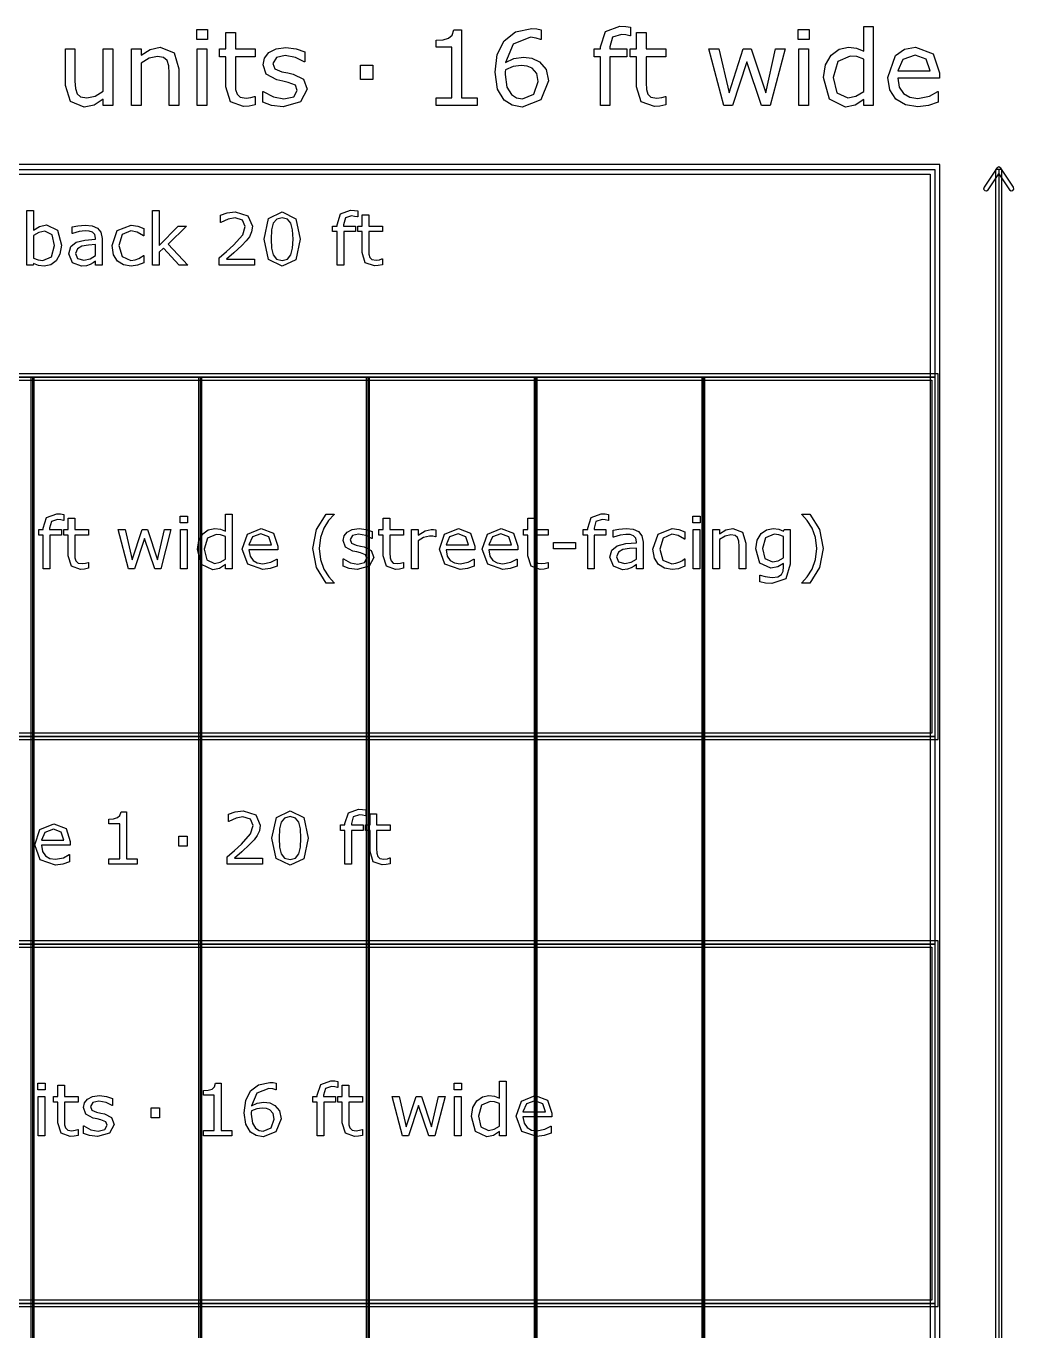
# Model space of a CAD drawing. Extents: x -3 to 198, y 3 to 612.
# Drawn here: x 40.8 to 73.53, y 416.04 to 459.27 of the extents above; entities that cross this region are included whole.
import ezdxf

# ---------------------------------------------------------------- set-up
doc = ezdxf.new("R2010")
doc.units = 0
doc.header["$MEASUREMENT"] = 0
doc.layers.add('Layer 1', color=7, linetype='Continuous')

msp = doc.modelspace()

# ---------------------------------------------------------------- linework, layer by layer
at = {"layer": 'Layer 1', "color": 7}
for points in [[(46.807162, 458.832409), (46.451112, 458.832409), (46.451112, 459.15991), (46.807162, 459.15991), (46.807162, 458.832409)], [(55.738648, 456.642366), (54.384983, 456.642366), (54.384983, 456.897646), (54.905624, 456.897646), (54.905624, 458.573769), (54.384983, 458.573769), (54.384983, 458.802181), (54.611714, 458.818982), (54.794777, 458.871047), (54.915699, 458.976853), (54.967764, 459.15152), (55.228084, 459.15152), (55.228084, 456.897654), (55.738648, 456.897654), (55.738648, 456.642366)], [(58.105036, 457.453556), (57.853113, 456.830469), (57.238423, 456.590301), (56.902527, 456.647404), (56.635489, 456.817033), (56.41212, 457.186518), (56.334862, 457.740748), (56.405402, 458.330244), (56.633811, 458.787065), (57.015052, 459.082652), (57.559204, 459.190139), (57.725473, 459.181752), (57.861511, 459.15152), (57.861511, 458.83074), (57.84471, 458.83074), (57.701954, 458.877764), (57.508814, 458.901286), (56.93275, 458.674554), (56.682508, 458.064902), (56.959621, 458.194222), (57.277044, 458.239569), (57.557518, 458.209338), (57.807761, 458.091775), (58.029452, 457.833135), (58.105028, 457.453572), (58.105036, 457.453556)], [(60.820758, 458.949969), (60.803957, 458.949969), (60.667919, 458.9802), (60.520123, 458.997001), (60.224536, 458.90631), (60.133842, 458.582169), (60.133842, 458.518349), (60.703188, 458.518349), (60.703188, 458.252991), (60.14392, 458.252991), (60.14392, 456.642366), (59.828177, 456.642366), (59.828177, 458.252989), (59.614884, 458.252989), (59.614884, 458.518347), (59.828177, 458.518347), (59.828177, 458.580489), (59.994447, 459.09273), (60.474779, 459.272435), (60.664559, 459.262354), (60.82075, 459.238833), (60.820758, 458.949969)], [(66.739252, 458.832409), (66.383203, 458.832409), (66.383203, 459.15991), (66.739252, 459.15991), (66.739252, 458.832409)], [(68.865478, 456.642366), (68.549735, 456.642366), (68.549735, 456.838867), (68.265901, 456.655802), (67.945121, 456.590301), (67.411047, 456.848942), (67.214546, 457.566081), (67.281727, 457.990991), (67.466469, 458.308413), (67.731827, 458.503231), (68.04757, 458.570411), (68.309568, 458.5385), (68.549735, 458.442771), (68.549735, 459.255639), (68.865478, 459.255639), (68.865478, 456.642366)], [(48.385875, 456.659167), (48.191055, 456.620538), (48.004632, 456.60543), (47.567967, 456.759944), (47.418494, 457.255389), (47.418494, 458.253002), (47.205198, 458.253002), (47.205198, 458.51836), (47.418494, 458.51836), (47.418494, 459.057474), (47.734237, 459.057474), (47.734237, 458.51836), (48.385875, 458.51836), (48.385875, 458.253002), (47.734237, 458.253002), (47.734237, 457.398147), (47.740957, 457.166378), (47.787981, 457.011864), (47.88875, 456.912775), (48.086928, 456.882544), (48.24816, 456.904372), (48.369082, 456.943001), (48.385883, 456.943001), (48.385875, 456.659167)], [(61.994718, 456.659156), (61.799897, 456.620527), (61.613475, 456.60542), (61.17681, 456.759933), (61.027336, 457.255378), (61.027336, 458.252991), (60.81404, 458.252991), (60.81404, 458.518349), (61.027336, 458.518349), (61.027336, 459.057464), (61.343076, 459.057464), (61.343076, 458.518349), (61.994718, 458.518349), (61.994718, 458.252991), (61.343076, 458.252991), (61.343076, 457.398137), (61.349797, 457.166367), (61.396821, 457.011854), (61.49759, 456.912765), (61.695768, 456.882533), (61.857, 456.904361), (61.977922, 456.94299), (61.994723, 456.94299), (61.994718, 456.659156)], [(43.66989, 456.642366), (43.354147, 456.642366), (43.354147, 456.850622), (43.04848, 456.657482), (42.726019, 456.590301), (42.265843, 456.770006), (42.101254, 457.300723), (42.101254, 458.518347), (42.416997, 458.518347), (42.416997, 457.450196), (42.430438, 457.204991), (42.48754, 457.032007), (42.605102, 456.92452), (42.815038, 456.890928), (43.082076, 456.954749), (43.354152, 457.11766), (43.354152, 458.518347), (43.669895, 458.518347), (43.66989, 456.642366)], [(45.859933, 456.642366), (45.54419, 456.642366), (45.54419, 457.710517), (45.529083, 457.952361), (45.473661, 458.130386), (45.352738, 458.234515), (45.147843, 458.269784), (44.877444, 458.205964), (44.607048, 458.043055), (44.607048, 456.642366), (44.291305, 456.642366), (44.291305, 458.518347), (44.607048, 458.518347), (44.607048, 458.310091), (44.912713, 458.501554), (45.236854, 458.570411), (45.70039, 458.387346), (45.859941, 457.85999), (45.859933, 456.642366)], [(46.787008, 456.642366), (46.471266, 456.642366), (46.471266, 458.518347), (46.787008, 458.518347), (46.787008, 456.642366)], [(50.107342, 457.183166), (49.894049, 456.761614), (49.314628, 456.597024), (48.931705, 456.645731), (48.641156, 456.754896), (48.641156, 457.109268), (48.657957, 457.109268), (48.990493, 456.929563), (49.341504, 456.864063), (49.667325, 456.931243), (49.784887, 457.142856), (49.721067, 457.310806), (49.475865, 457.408215), (49.299518, 457.443484), (49.10302, 457.48715), (48.752008, 457.678611), (48.649559, 457.990996), (48.696583, 458.209327), (48.842699, 458.392392), (49.081186, 458.516672), (49.407004, 458.563699), (49.746261, 458.521712), (50.033452, 458.422623), (50.033452, 458.085047), (50.016651, 458.085047), (49.722742, 458.234521), (49.383486, 458.296661), (49.091256, 458.229483), (48.972014, 458.032982), (49.044232, 457.858315), (49.272641, 457.762587), (49.467462, 457.722277), (49.648844, 457.685328), (49.9881, 457.512344), (50.107342, 457.183166), (50.107342, 457.183166)], [(65.944857, 458.518347), (65.456128, 456.642366), (65.163898, 456.642366), (64.681889, 458.088399), (64.203235, 456.642366), (63.912685, 456.642366), (63.418918, 458.518347), (63.748096, 458.518347), (64.09239, 457.065596), (64.560964, 458.518347), (64.821285, 458.518347), (65.301616, 457.065596), (65.627437, 458.518347), (65.944857, 458.518347)], [(66.719099, 456.642366), (66.403356, 456.642366), (66.403356, 458.518347), (66.719099, 458.518347), (66.719099, 456.642366)], [(68.549735, 457.104225), (68.549735, 458.180771), (68.321326, 458.259706), (68.101312, 458.281534), (67.68816, 458.096792), (67.540367, 457.572793), (67.654572, 457.06391), (68.020699, 456.890923), (68.292775, 456.949706), (68.549735, 457.104219), (68.549735, 457.104225)], [(71.057202, 457.547608), (69.674988, 457.547608), (69.72705, 457.2453), (69.869809, 457.035364), (70.076384, 456.914442), (70.341743, 456.874135), (70.726343, 456.949711), (71.003457, 457.100865), (71.020258, 457.100865), (71.020258, 456.756571), (70.694437, 456.644046), (70.345106, 456.598699), (69.929434, 456.66168), (69.616211, 456.850622), (69.419711, 457.157128), (69.35421, 457.569441), (69.604456, 458.300016), (69.895844, 458.502812), (70.26617, 458.570411), (70.850631, 458.34872), (71.057207, 457.718915), (71.057202, 457.547608)], [(70.749857, 457.789452), (70.623894, 458.174053), (70.249371, 458.310091), (69.844615, 458.160617), (69.674988, 457.789452), (70.749857, 457.789452)], [(52.283953, 457.500586), (51.882557, 457.500586), (51.882557, 457.97588), (52.283953, 457.97588), (52.283953, 457.500586)], [(57.764102, 457.440115), (57.717075, 457.698756), (57.565924, 457.876781), (57.394614, 457.947318), (57.198117, 457.964119), (56.932758, 457.930528), (56.680836, 457.826401), (56.675808, 457.754183), (56.674221, 457.66853), (56.727966, 457.248658), (56.879117, 457.006813), (57.045386, 456.897646), (57.241886, 456.864057), (57.624807, 457.011851), (57.764205, 457.440121), (57.764102, 457.440115)], [(11.641652, 454.525702), (70.908244, 454.525702), (70.908244, 447.646544), (11.641652, 447.646544), (11.641652, 454.525702)], [(72.958762, 454.569628), (72.535533, 453.934526), (72.523837, 453.874885), (72.557758, 453.824454), (72.617399, 453.812758), (72.667829, 453.846679), (73.024908, 454.382557), (73.381992, 453.846674), (73.432421, 453.812754), (73.492061, 453.824449), (73.525982, 453.874879), (73.514286, 453.93452), (73.091054, 454.569628), (73.024908, 454.60512), (72.958762, 454.569628), (72.958762, 454.569628)], [(73.024908, 454.525702), (73.024908, 335.198769)], [(41.967346, 452.009954), (41.920837, 451.71695), (41.797589, 451.498359), (41.616205, 451.359996), (41.398778, 451.314649), (41.205767, 451.34139), (41.042985, 451.411155), (41.029034, 451.350706), (40.824395, 451.350706), (40.824395, 453.159895), (41.042985, 453.159895), (41.042985, 452.513424), (41.238322, 452.636672), (41.470866, 452.685506), (41.833634, 452.508773), (41.967346, 452.009967), (41.967346, 452.009954)], [(46.157782, 451.350706), (45.869429, 451.350706), (45.348531, 451.919276), (45.20668, 451.7844), (45.20668, 451.350706), (44.98809, 451.350706), (44.98809, 453.159895), (45.20668, 453.159895), (45.20668, 451.999503), (45.838036, 452.649462), (46.1136, 452.649462), (45.510149, 452.049499), (46.157782, 451.350706)], [(48.369273, 451.350706), (47.197252, 451.350706), (47.197252, 451.593715), (47.441425, 451.803003), (47.67048, 452.011129), (47.976274, 452.354132), (48.058827, 452.629695), (47.969297, 452.840147), (47.72164, 452.916887), (47.492585, 452.879681), (47.251902, 452.765733), (47.240287, 452.765733), (47.240287, 453.009906), (47.460041, 453.08432), (47.727466, 453.118038), (48.144883, 452.988975), (48.296036, 452.641323), (48.270451, 452.456451), (48.197199, 452.294833), (48.090228, 452.152983), (47.942564, 451.998339), (47.685604, 451.761146), (47.437943, 451.54953), (48.369281, 451.54953), (48.369273, 451.350706)], [(49.880806, 452.216932), (49.734304, 451.532091), (49.282007, 451.314662), (48.826221, 451.535578), (48.683209, 452.214607), (48.828547, 452.895958), (49.282007, 453.116874), (49.73663, 452.892471), (49.880806, 452.216932), (49.880806, 452.216932)], [(51.788828, 452.948282), (51.777213, 452.948282), (51.683035, 452.96921), (51.580715, 452.980826), (51.376076, 452.91804), (51.313291, 452.693634), (51.313291, 452.649451), (51.70745, 452.649451), (51.70745, 452.465743), (51.320265, 452.465743), (51.320265, 451.350706), (51.101674, 451.350706), (51.101674, 452.465754), (50.954011, 452.465754), (50.954011, 452.649462), (51.101674, 452.649462), (51.101674, 452.692483), (51.216784, 453.047112), (51.549322, 453.171524), (51.680709, 453.164539), (51.788841, 453.148267), (51.788828, 452.948282)], [(43.317262, 451.350706), (43.099835, 451.350706), (43.099835, 451.48907), (43.02077, 451.433259), (42.925427, 451.377447), (42.799854, 451.333265), (42.633584, 451.314665), (42.335928, 451.430936), (42.213842, 451.72743), (42.27663, 451.965787), (42.458015, 452.109964), (42.742881, 452.180891), (43.099835, 452.208794), (43.099835, 452.242515), (43.073091, 452.365763), (42.998677, 452.4425), (42.887058, 452.478547), (42.75102, 452.48786), (42.55917, 452.464603), (42.34058, 452.399492), (42.328965, 452.399492), (42.328965, 452.62157), (42.513837, 452.659939), (42.752194, 452.680868), (42.990552, 452.657611), (43.167285, 452.580871), (43.278905, 452.442508), (43.317275, 452.232056), (43.317262, 451.350706)], [(44.698573, 451.432097), (44.490446, 451.350706), (44.28232, 451.321639), (44.024196, 451.362334), (43.823046, 451.487906), (43.691657, 451.699522), (43.645149, 451.998339), (43.819556, 452.498308), (44.28232, 452.679693), (44.500911, 452.6483), (44.698573, 452.571561), (44.698573, 452.328552), (44.686957, 452.328552), (44.479995, 452.448313), (44.273031, 452.49017), (43.978862, 452.364596), (43.871894, 451.998339), (43.976536, 451.636733), (44.273031, 451.511162), (44.407904, 451.528598), (44.531152, 451.573945), (44.620682, 451.625105), (44.686957, 451.672778), (44.698573, 451.672778), (44.698573, 451.432097)], [(49.575012, 451.689057), (49.629659, 451.909974), (49.644767, 452.216932), (49.629659, 452.523888), (49.57385, 452.744804), (49.462228, 452.879681), (49.282007, 452.925028), (49.100623, 452.879681), (48.987839, 452.742479), (48.933192, 452.518075), (48.919248, 452.214607), (48.932028, 451.911135), (48.986675, 451.692545), (49.094807, 451.554181), (49.282005, 451.506511), (49.46339, 451.551855), (49.575009, 451.689057), (49.575012, 451.689057)], [(52.601569, 451.362334), (52.466692, 451.33559), (52.337632, 451.325139), (52.035324, 451.43211), (51.931843, 451.77511), (51.931843, 452.465767), (51.784177, 452.465767), (51.784177, 452.649475), (51.931843, 452.649475), (51.931843, 453.022709), (52.150434, 453.022709), (52.150434, 452.649475), (52.601569, 452.649475), (52.601569, 452.465767), (52.150434, 452.465767), (52.150434, 451.873943), (52.15509, 451.713486), (52.187645, 451.606518), (52.257407, 451.537917), (52.394609, 451.516988), (52.506229, 451.532096), (52.589946, 451.558838), (52.601561, 451.558838), (52.601569, 451.362334)], [(41.741778, 452.004133), (41.665041, 452.356436), (41.417381, 452.477359), (41.22437, 452.435502), (41.042985, 452.329695), (41.042985, 451.585555), (41.202278, 451.527418), (41.354595, 451.511146), (41.638297, 451.629743), (41.741778, 452.004139), (41.741778, 452.004133)], [(43.099835, 451.670455), (43.099835, 452.03206), (42.863803, 452.014624), (42.649861, 451.980906), (42.497546, 451.897189), (42.43941, 451.742548), (42.506849, 451.573953), (42.71265, 451.518142), (42.923102, 451.562325), (43.099835, 451.67046), (43.099835, 451.670455)], [(11.535715, 447.75248), (11.535715, 435.634373), (71.01418, 435.634373), (71.01418, 447.75248), (11.535715, 447.75248)], [(41.010365, 447.646544), (41.010365, 379.38413)], [(46.566608, 447.646544), (46.566608, 379.38413)], [(52.122851, 447.646544), (52.122851, 379.38413)], [(57.679094, 447.646544), (57.679094, 379.38413)], [(63.235337, 447.646544), (63.235337, 379.38413)], [(42.051645, 442.894117), (42.040029, 442.894117), (41.945848, 442.915046), (41.843532, 442.926661), (41.638892, 442.863876), (41.576104, 442.639469), (41.576104, 442.595287), (41.970267, 442.595287), (41.970267, 442.411579), (41.583081, 442.411579), (41.583081, 441.296552), (41.364491, 441.296552), (41.364491, 442.4116), (41.216824, 442.4116), (41.216824, 442.595308), (41.364491, 442.595308), (41.364491, 442.638329), (41.4796, 442.992958), (41.812136, 443.11737), (41.943525, 443.110385), (42.051658, 443.094113), (42.051645, 442.894117)], [(47.621064, 441.296552), (47.402473, 441.296552), (47.402473, 441.43259), (47.205973, 441.305855), (46.983895, 441.260508), (46.614151, 441.439567), (46.478113, 441.936046), (46.524621, 442.230215), (46.652521, 442.44997), (46.836229, 442.584844), (47.054819, 442.631352), (47.236204, 442.609259), (47.402473, 442.542984), (47.402473, 443.105739), (47.621064, 443.105739), (47.621064, 441.296552)], [(51.002249, 440.817511), (50.735986, 440.817511), (50.416238, 441.332596), (50.302292, 441.961626), (50.416238, 442.590657), (50.735986, 443.105741), (51.002249, 443.105741), (51.002249, 443.094126), (50.822029, 442.897626), (50.663898, 442.639501), (50.549953, 442.324407), (50.506931, 441.961637), (50.548789, 441.597706), (50.663898, 441.283773), (50.82319, 441.025648), (51.002249, 440.82915), (51.002249, 440.817511)], [(60.092379, 442.894128), (60.080764, 442.894128), (59.986583, 442.915056), (59.884264, 442.926672), (59.679627, 442.863886), (59.616839, 442.63948), (59.616839, 442.595297), (60.011002, 442.595297), (60.011002, 442.411589), (59.623806, 442.411589), (59.623806, 441.296552), (59.405215, 441.296552), (59.405215, 442.4116), (59.257549, 442.4116), (59.257549, 442.595308), (59.405215, 442.595308), (59.405215, 442.638329), (59.520322, 442.992958), (59.85286, 443.11737), (59.984247, 443.110385), (60.092379, 443.094113), (60.092379, 442.894128)], [(67.20124, 441.961626), (67.087292, 441.332596), (66.767547, 440.817511), (66.501283, 440.817511), (66.501283, 440.829126), (66.680343, 441.025624), (66.839635, 441.283749), (66.95358, 441.597682), (66.996601, 441.961613), (66.95358, 442.324383), (66.839635, 442.639477), (66.680343, 442.897602), (66.501283, 443.094102), (66.501283, 443.105718), (66.767547, 443.105718), (67.087292, 442.590633), (67.20124, 441.961603), (67.20124, 441.961626)], [(42.864383, 441.30817), (42.729509, 441.281426), (42.600448, 441.270975), (42.298141, 441.377946), (42.194657, 441.720946), (42.194657, 442.411603), (42.046993, 442.411603), (42.046993, 442.595311), (42.194657, 442.595311), (42.194657, 442.968545), (42.41325, 442.968545), (42.41325, 442.595311), (42.864383, 442.595311), (42.864383, 442.411603), (42.41325, 442.411603), (42.41325, 441.819778), (42.417907, 441.659322), (42.450464, 441.552353), (42.520226, 441.483752), (42.657429, 441.462824), (42.769048, 441.477932), (42.852765, 441.504673), (42.86438, 441.504673), (42.864383, 441.30817)], [(46.149062, 442.812737), (45.902566, 442.812737), (45.902566, 443.039466), (46.149062, 443.039466), (46.149062, 442.812737)], [(53.30327, 441.30818), (53.168393, 441.281436), (53.039332, 441.270985), (52.737025, 441.377956), (52.633544, 441.720956), (52.633544, 442.411613), (52.485877, 442.411613), (52.485877, 442.595321), (52.633544, 442.595321), (52.633544, 442.968555), (52.852134, 442.968555), (52.852134, 442.595321), (53.30327, 442.595321), (53.30327, 442.411613), (52.852134, 442.411613), (52.852134, 441.819789), (52.856791, 441.659332), (52.889345, 441.552364), (52.959108, 441.483763), (53.09631, 441.462834), (53.20793, 441.477942), (53.291646, 441.504684), (53.303262, 441.504684), (53.30327, 441.30818)], [(58.094831, 441.30818), (57.959954, 441.281436), (57.830893, 441.270985), (57.528586, 441.377956), (57.425105, 441.720956), (57.425105, 442.411613), (57.277438, 442.411613), (57.277438, 442.595321), (57.425105, 442.595321), (57.425105, 442.968555), (57.643695, 442.968555), (57.643695, 442.595321), (58.094831, 442.595321), (58.094831, 442.411613), (57.643695, 442.411613), (57.643695, 441.819789), (57.648352, 441.659332), (57.680909, 441.552364), (57.750672, 441.483763), (57.887871, 441.462834), (57.999493, 441.477942), (58.083207, 441.504684), (58.094823, 441.504684), (58.094831, 441.30818)], [(63.136378, 442.812737), (62.889882, 442.812737), (62.889882, 443.039466), (63.136378, 443.039466), (63.136378, 442.812737)], [(45.599097, 442.595308), (45.260745, 441.296552), (45.058432, 441.296552), (44.724732, 442.297652), (44.393358, 441.296552), (44.192208, 441.296552), (43.85037, 442.595308), (44.07826, 442.595308), (44.316618, 441.589557), (44.641018, 442.595308), (44.821239, 442.595308), (45.153777, 441.589557), (45.379345, 442.595308), (45.599097, 442.595308)], [(46.13511, 441.296552), (45.91652, 441.296552), (45.91652, 442.595308), (46.13511, 442.595308), (46.13511, 441.296552)], [(47.402473, 441.616301), (47.402473, 442.361602), (47.244343, 442.416249), (47.092028, 442.431356), (46.806, 442.303457), (46.703681, 441.94069), (46.782743, 441.588387), (47.036216, 441.468626), (47.224578, 441.509322), (47.402473, 441.616293), (47.402473, 441.616301)], [(49.13841, 441.923257), (48.181496, 441.923257), (48.21754, 441.713969), (48.316369, 441.568628), (48.459385, 441.484911), (48.643092, 441.457008), (48.909356, 441.50933), (49.101205, 441.613975), (49.11282, 441.613975), (49.11282, 441.375617), (48.887252, 441.297714), (48.645405, 441.266321), (48.140787, 441.440729), (47.959402, 441.938372), (48.132648, 442.444154), (48.590758, 442.631352), (48.995385, 442.477873), (49.138397, 442.041853), (49.13841, 441.923257)], [(48.925635, 442.090687), (48.838431, 442.35695), (48.579145, 442.451131), (48.298928, 442.34765), (48.181496, 442.090687), (48.925635, 442.090687)], [(52.316121, 441.670948), (52.168455, 441.379105), (51.767318, 441.265159), (51.502219, 441.298878), (51.301067, 441.374453), (51.301067, 441.619788), (51.312708, 441.619788), (51.542927, 441.495376), (51.785934, 441.450031), (52.011501, 441.49654), (52.092892, 441.643042), (52.04871, 441.759313), (51.87895, 441.826753), (51.756867, 441.851174), (51.620829, 441.881405), (51.37782, 442.013956), (51.306896, 442.23022), (51.33945, 442.381374), (51.440608, 442.508109), (51.605713, 442.594152), (51.831281, 442.626706), (52.066148, 442.597639), (52.264974, 442.529038), (52.264974, 442.295332), (52.253333, 442.295332), (52.049858, 442.398815), (51.81499, 442.441834), (51.612677, 442.395326), (51.530124, 442.259288), (51.58012, 442.138365), (51.738251, 442.07209), (51.873124, 442.044184), (51.998698, 442.018599), (52.233568, 441.898841), (52.316121, 441.670948), (52.316121, 441.670948)], [(54.377619, 442.35695), (54.366004, 442.35695), (54.270662, 442.373222), (54.162527, 442.379043), (53.96719, 442.333696), (53.785808, 442.218587), (53.785808, 441.296552), (53.567215, 441.296552), (53.567215, 442.595308), (53.785808, 442.595308), (53.785808, 442.403459), (54.014863, 442.551125), (54.218338, 442.595308), (54.30089, 442.591815), (54.37763, 442.581364), (54.377619, 442.35695)], [(55.670562, 441.923257), (54.713645, 441.923257), (54.749689, 441.713969), (54.848522, 441.568628), (54.991537, 441.484911), (55.175245, 441.457008), (55.441508, 441.50933), (55.633357, 441.613975), (55.644972, 441.613975), (55.644972, 441.375617), (55.419404, 441.297714), (55.17756, 441.266321), (54.672939, 441.440729), (54.491557, 441.938372), (54.6648, 442.444154), (55.122913, 442.631352), (55.527537, 442.477873), (55.670552, 442.041853), (55.670562, 441.923257)], [(55.457785, 442.090687), (55.370581, 442.35695), (55.111295, 442.451131), (54.83108, 442.34765), (54.713645, 442.090687), (55.457785, 442.090687)], [(57.089079, 441.923257), (56.132162, 441.923257), (56.168206, 441.713969), (56.267038, 441.568628), (56.410051, 441.484911), (56.593761, 441.457008), (56.860024, 441.50933), (57.051871, 441.613975), (57.063486, 441.613975), (57.063486, 441.375617), (56.837918, 441.297714), (56.596074, 441.266321), (56.091453, 441.440729), (55.910068, 441.938372), (56.083315, 442.444154), (56.541427, 442.631352), (56.946051, 442.477873), (57.089066, 442.041853), (57.089079, 441.923257)], [(56.876302, 442.090687), (56.789098, 442.35695), (56.529812, 442.451131), (56.249597, 442.34765), (56.132162, 442.090687), (56.876302, 442.090687)], [(61.239984, 441.296552), (61.022555, 441.296552), (61.022555, 441.434916), (60.94349, 441.379105), (60.848147, 441.323293), (60.722574, 441.279111), (60.556304, 441.260511), (60.258649, 441.376782), (60.136565, 441.673276), (60.19935, 441.911633), (60.380735, 442.05581), (60.665601, 442.126737), (61.022555, 442.15464), (61.022555, 442.188361), (60.995811, 442.311609), (60.921397, 442.388346), (60.809778, 442.424393), (60.67374, 442.433706), (60.481891, 442.410449), (60.2633, 442.345338), (60.251685, 442.345338), (60.251685, 442.567416), (60.436557, 442.605785), (60.674914, 442.626714), (60.913272, 442.603457), (61.090005, 442.526717), (61.201628, 442.388354), (61.239998, 442.177902), (61.239984, 441.296552)], [(62.621293, 441.377943), (62.413166, 441.296552), (62.20504, 441.267485), (61.946916, 441.30818), (61.745766, 441.433752), (61.61438, 441.645368), (61.567869, 441.944185), (61.742277, 442.444154), (62.20504, 442.625539), (62.423631, 442.594146), (62.621293, 442.517407), (62.621293, 442.274398), (62.609678, 442.274398), (62.402715, 442.394159), (62.195751, 442.436016), (61.901582, 442.310442), (61.794614, 441.944185), (61.899259, 441.582579), (62.195751, 441.457008), (62.330627, 441.474444), (62.453875, 441.519791), (62.543405, 441.570951), (62.609678, 441.618624), (62.621293, 441.618624), (62.621293, 441.377943)], [(63.122424, 441.296552), (62.903833, 441.296552), (62.903833, 442.595308), (63.122424, 442.595308), (63.122424, 441.296552)], [(64.640934, 441.296552), (64.422344, 441.296552), (64.422344, 442.03604), (64.411866, 442.203471), (64.373496, 442.326719), (64.28978, 442.39881), (64.147929, 442.423231), (63.960731, 442.379048), (63.773533, 442.266265), (63.773533, 441.296552), (63.554943, 441.296552), (63.554943, 442.595308), (63.773533, 442.595308), (63.773533, 442.451131), (63.985147, 442.583682), (64.209553, 442.631352), (64.530463, 442.504617), (64.640921, 442.139524), (64.640934, 441.296552)], [(66.115262, 441.444218), (65.96527, 440.959365), (65.503671, 440.804721), (65.301357, 440.819829), (65.108347, 440.860525), (65.108347, 441.083766), (65.119962, 441.083766), (65.289718, 441.032607), (65.52226, 441.001214), (65.707135, 441.027955), (65.82108, 441.102369), (65.879217, 441.211666), (65.896653, 441.354681), (65.896653, 441.473278), (65.707132, 441.354681), (65.478075, 441.316311), (65.108331, 441.483742), (64.972293, 441.958131), (65.018801, 442.246484), (65.147865, 442.456936), (65.331573, 442.584836), (65.546676, 442.631344), (65.735035, 442.608087), (65.896653, 442.539486), (65.910597, 442.595297), (66.115236, 442.595297), (66.115262, 441.444218)], [(65.896669, 441.653506), (65.896669, 442.361602), (65.73389, 442.417413), (65.585062, 442.434849), (65.301357, 442.313924), (65.197876, 441.962785), (65.274616, 441.631411), (65.52925, 441.518627), (65.719935, 441.554671), (65.896669, 441.653501), (65.896669, 441.653506)], [(59.000588, 441.948836), (58.275051, 441.948836), (58.275051, 442.159288), (59.000588, 442.159288), (59.000588, 441.948836)], [(61.022555, 441.616301), (61.022555, 441.977906), (60.786523, 441.96047), (60.572584, 441.926752), (60.420266, 441.843035), (60.36213, 441.688394), (60.429569, 441.519799), (60.63537, 441.463988), (60.845822, 441.508171), (61.022555, 441.616306), (61.022555, 441.616301)], [(11.641652, 435.740309), (70.908244, 435.740309), (70.908244, 428.861151), (11.641652, 428.861151), (11.641652, 435.740309)], [(44.477656, 431.506981), (43.540503, 431.506981), (43.540503, 431.683715), (43.900948, 431.683715), (43.900948, 432.844107), (43.540503, 432.844107), (43.540503, 433.002237), (43.697473, 433.013853), (43.824208, 433.049897), (43.907925, 433.123149), (43.943969, 433.244072), (44.124189, 433.244072), (44.124189, 431.683704), (44.477656, 431.683704), (44.477656, 431.506981)], [(48.630885, 431.506981), (47.458864, 431.506981), (47.458864, 431.74999), (47.703037, 431.959278), (47.932092, 432.167404), (48.237886, 432.510407), (48.320439, 432.78597), (48.230909, 432.996422), (47.983252, 433.073162), (47.754197, 433.035956), (47.513514, 432.922008), (47.501898, 432.922008), (47.501898, 433.166181), (47.721653, 433.240595), (47.989078, 433.274313), (48.406494, 433.14525), (48.557648, 432.797598), (48.532063, 432.612726), (48.45881, 432.451108), (48.351839, 432.309258), (48.204176, 432.154614), (47.947215, 431.917421), (47.699555, 431.705805), (48.630893, 431.705805), (48.630885, 431.506981)], [(50.142418, 432.373207), (49.995916, 431.688366), (49.543619, 431.470937), (49.087833, 431.691853), (48.94482, 432.370882), (49.090158, 433.052233), (49.543619, 433.273149), (49.998242, 433.048746), (50.142418, 432.373207), (50.142418, 432.373207)], [(52.05044, 433.104557), (52.038825, 433.104557), (51.944646, 433.125485), (51.842327, 433.137101), (51.637688, 433.074315), (51.574902, 432.849909), (51.574902, 432.805726), (51.969062, 432.805726), (51.969062, 432.622018), (51.581877, 432.622018), (51.581877, 431.506981), (51.363286, 431.506981), (51.363286, 432.622029), (51.21562, 432.622029), (51.21562, 432.805737), (51.363286, 432.805737), (51.363286, 432.848758), (51.478396, 433.203387), (51.810931, 433.327799), (51.942321, 433.320814), (52.050453, 433.304542), (52.05044, 433.104557)], [(52.863181, 431.518609), (52.728304, 431.491865), (52.599243, 431.481414), (52.296936, 431.588385), (52.193455, 431.931385), (52.193455, 432.622042), (52.045789, 432.622042), (52.045789, 432.80575), (52.193455, 432.80575), (52.193455, 433.178984), (52.412046, 433.178984), (52.412046, 432.80575), (52.863181, 432.80575), (52.863181, 432.622042), (52.412046, 432.622042), (52.412046, 432.030218), (52.416702, 431.869761), (52.449256, 431.762793), (52.519019, 431.694192), (52.656221, 431.673263), (52.767841, 431.688371), (52.851558, 431.715113), (52.863173, 431.715113), (52.863181, 431.518609)], [(42.26384, 432.133686), (41.306923, 432.133686), (41.342967, 431.924398), (41.441799, 431.779057), (41.584812, 431.69534), (41.768522, 431.667437), (42.034785, 431.719759), (42.226632, 431.824404), (42.238247, 431.824404), (42.238247, 431.586046), (42.012679, 431.508143), (41.770835, 431.47675), (41.266214, 431.651158), (41.084829, 432.148801), (41.258076, 432.654583), (41.716185, 432.841781), (42.120812, 432.688302), (42.263827, 432.252282), (42.26384, 432.133686)], [(49.836624, 431.845332), (49.891271, 432.066249), (49.906378, 432.373207), (49.891271, 432.680163), (49.835462, 432.901079), (49.72384, 433.035956), (49.543619, 433.081303), (49.362234, 433.035956), (49.249451, 432.898754), (49.194804, 432.67435), (49.18086, 432.370882), (49.193639, 432.06741), (49.248286, 431.84882), (49.356419, 431.710456), (49.543617, 431.662786), (49.725001, 431.70813), (49.836621, 431.845332), (49.836624, 431.845332)], [(42.051063, 432.301116), (41.963859, 432.567379), (41.704573, 432.66156), (41.424358, 432.558079), (41.306923, 432.301116), (42.051063, 432.301116)], [(46.140344, 432.101131), (45.862452, 432.101131), (45.862452, 432.43018), (46.140344, 432.43018), (46.140344, 432.101131)], [(11.535715, 428.967087), (11.535715, 416.84898), (71.01418, 416.84898), (71.01418, 428.967087), (11.535715, 428.967087)], [(41.428427, 424.027344), (41.181931, 424.027344), (41.181931, 424.254073), (41.428427, 424.254073), (41.428427, 424.027344)], [(42.521383, 422.522774), (42.386506, 422.49603), (42.257445, 422.485579), (41.955138, 422.59255), (41.851657, 422.93555), (41.851657, 423.626207), (41.703991, 423.626207), (41.703991, 423.809915), (41.851657, 423.809915), (41.851657, 424.183149), (42.070247, 424.183149), (42.070247, 423.809915), (42.521383, 423.809915), (42.521383, 423.626207), (42.070247, 423.626207), (42.070247, 423.034382), (42.074904, 422.873926), (42.107458, 422.766958), (42.177224, 422.698357), (42.314423, 422.677428), (42.426045, 422.692536), (42.50976, 422.719277), (42.521375, 422.719277), (42.521383, 422.522774)], [(47.611764, 422.511159), (46.674611, 422.511159), (46.674611, 422.687893), (47.035055, 422.687893), (47.035055, 423.848285), (46.674611, 423.848285), (46.674611, 424.006415), (46.831577, 424.018031), (46.958315, 424.054075), (47.042029, 424.127327), (47.078076, 424.24825), (47.258297, 424.24825), (47.258297, 422.687882), (47.611764, 422.687882), (47.611764, 422.511159)], [(49.250033, 423.072752), (49.075625, 422.641384), (48.650069, 422.475115), (48.417527, 422.514646), (48.232653, 422.632081), (48.078012, 422.88788), (48.024526, 423.271576), (48.073361, 423.67969), (48.231491, 423.995951), (48.495429, 424.200588), (48.87215, 424.275002), (48.987259, 424.269181), (49.081438, 424.248252), (49.081438, 424.026172), (49.069822, 424.026172), (48.97099, 424.058729), (48.837278, 424.075001), (48.438467, 423.918034), (48.26522, 423.495969), (48.457069, 423.585498), (48.676824, 423.616891), (48.870996, 423.595963), (49.044243, 423.514572), (49.197722, 423.335512), (49.250043, 423.072739), (49.250033, 423.072752)], [(51.130149, 424.108724), (51.118534, 424.108724), (51.024353, 424.129653), (50.922036, 424.141268), (50.717397, 424.078483), (50.654608, 423.854076), (50.654608, 423.809894), (51.048771, 423.809894), (51.048771, 423.626186), (50.661586, 423.626186), (50.661586, 422.511159), (50.442995, 422.511159), (50.442995, 423.626207), (50.295329, 423.626207), (50.295329, 423.809915), (50.442995, 423.809915), (50.442995, 423.852936), (50.558104, 424.207565), (50.89064, 424.331977), (51.02203, 424.324992), (51.130162, 424.30872), (51.130149, 424.108724)], [(51.942887, 422.522777), (51.808013, 422.496033), (51.678952, 422.485582), (51.376645, 422.592553), (51.273161, 422.935553), (51.273161, 423.62621), (51.125497, 423.62621), (51.125497, 423.809918), (51.273161, 423.809918), (51.273161, 424.183152), (51.491754, 424.183152), (51.491754, 423.809918), (51.942887, 423.809918), (51.942887, 423.62621), (51.491754, 423.62621), (51.491754, 423.034385), (51.496411, 422.873929), (51.528968, 422.76696), (51.598731, 422.698359), (51.735933, 422.677431), (51.847552, 422.692539), (51.931269, 422.71928), (51.942884, 422.71928), (51.942887, 422.522777)], [(55.227566, 424.027344), (54.98107, 424.027344), (54.98107, 424.254073), (55.227566, 424.254073), (55.227566, 424.027344)], [(56.699568, 422.511159), (56.480978, 422.511159), (56.480978, 422.647197), (56.284477, 422.520462), (56.062399, 422.475115), (55.692655, 422.654174), (55.556617, 423.150653), (55.603126, 423.444822), (55.731025, 423.664577), (55.914733, 423.799451), (56.133323, 423.845959), (56.314708, 423.823866), (56.480978, 423.757591), (56.480978, 424.320346), (56.699568, 424.320346), (56.699568, 422.511159)], [(41.414473, 422.511159), (41.195883, 422.511159), (41.195883, 423.809915), (41.414473, 423.809915), (41.414473, 422.511159)], [(43.713168, 422.885541), (43.565504, 422.593698), (43.164364, 422.479753), (42.899265, 422.513471), (42.698116, 422.589047), (42.698116, 422.834382), (42.709731, 422.834382), (42.93995, 422.709969), (43.182959, 422.664625), (43.408524, 422.711133), (43.489915, 422.857636), (43.445732, 422.973907), (43.275976, 423.041346), (43.153889, 423.065767), (43.017851, 423.095999), (42.774845, 423.228549), (42.703918, 423.444814), (42.736475, 423.595968), (42.837631, 423.722703), (43.002736, 423.808745), (43.228303, 423.8413), (43.463174, 423.812233), (43.661997, 423.743632), (43.661997, 423.509925), (43.650382, 423.509925), (43.446905, 423.613409), (43.212037, 423.656428), (43.009723, 423.609919), (42.927171, 423.473881), (42.977167, 423.352959), (43.135297, 423.286684), (43.270174, 423.258778), (43.395745, 423.233193), (43.630615, 423.113435), (43.713168, 422.885541), (43.713168, 422.885541)], [(54.677601, 423.809915), (54.33925, 422.511159), (54.136936, 422.511159), (53.803236, 423.512259), (53.471862, 422.511159), (53.270713, 422.511159), (52.928874, 423.809915), (53.156765, 423.809915), (53.395122, 422.804164), (53.719522, 423.809915), (53.899743, 423.809915), (54.232281, 422.804164), (54.457849, 423.809915), (54.677601, 423.809915)], [(55.213614, 422.511159), (54.995024, 422.511159), (54.995024, 423.809915), (55.213614, 423.809915), (55.213614, 422.511159)], [(56.480978, 422.830908), (56.480978, 423.576209), (56.322847, 423.630856), (56.170532, 423.645963), (55.884504, 423.518064), (55.782185, 423.155297), (55.861247, 422.802994), (56.114721, 422.683233), (56.303082, 422.723929), (56.480978, 422.8309), (56.480978, 422.830908)], [(58.216915, 423.137864), (57.26, 423.137864), (57.296044, 422.928576), (57.394874, 422.783235), (57.537889, 422.699518), (57.721597, 422.671615), (57.98786, 422.723937), (58.179709, 422.828582), (58.191324, 422.828582), (58.191324, 422.590224), (57.965756, 422.512321), (57.723909, 422.480928), (57.219291, 422.655336), (57.037906, 423.152979), (57.211153, 423.658761), (57.669262, 423.845959), (58.073889, 423.69248), (58.216901, 423.25646), (58.216915, 423.137864)], [(58.00414, 423.305294), (57.916936, 423.571557), (57.65765, 423.665738), (57.377432, 423.562257), (57.26, 423.305294), (58.00414, 423.305294)], [(45.22005, 423.105296), (44.942161, 423.105296), (44.942161, 423.434345), (45.22005, 423.434345), (45.22005, 423.105296)], [(49.014001, 423.063439), (48.981444, 423.242498), (48.876801, 423.365746), (48.758202, 423.41458), (48.622164, 423.426195), (48.438456, 423.402939), (48.264048, 423.330848), (48.260556, 423.280852), (48.259497, 423.221554), (48.296703, 422.930875), (48.401348, 422.763442), (48.516458, 422.687866), (48.652496, 422.664609), (48.917595, 422.766929), (49.014101, 423.06342), (49.014001, 423.063439)], [(11.641652, 416.954916), (70.908244, 416.954916), (70.908244, 410.075758), (11.641652, 410.075758), (11.641652, 416.954916)]]:
    msp.add_lwpolyline(points, dxfattribs=at)
for points in [[(11.483006, 454.684349), (11.483006, 335.040125), (71.066891, 335.040125), (71.066891, 454.684349), (11.483006, 454.684349)], [(11.800298, 454.367055), (70.749597, 454.367055), (70.749597, 335.357413), (11.800298, 335.357413), (11.800298, 454.367055)], [(72.918972, 454.525702), (72.918972, 335.198769), (73.130844, 335.198769), (73.130844, 454.525702), (72.918972, 454.525702)], [(11.641652, 447.646544), (70.908244, 447.646544), (70.908244, 435.740309), (11.641652, 435.740309), (11.641652, 447.646544)], [(11.747589, 447.540608), (70.802308, 447.540608), (70.802308, 435.846245), (11.747589, 435.846245), (11.747589, 447.540608)], [(40.957655, 447.646544), (40.957655, 379.38413), (41.063075, 379.38413), (41.063075, 447.646544), (40.957655, 447.646544)], [(46.513898, 447.646544), (46.513898, 379.38413), (46.619318, 379.38413), (46.619318, 447.646544), (46.513898, 447.646544)], [(52.070141, 447.646544), (52.070141, 379.38413), (52.175561, 379.38413), (52.175561, 447.646544), (52.070141, 447.646544)], [(57.626384, 447.646544), (57.626384, 379.38413), (57.731804, 379.38413), (57.731804, 447.646544), (57.626384, 447.646544)], [(63.182627, 447.646544), (63.182627, 379.38413), (63.288047, 379.38413), (63.288047, 447.646544), (63.182627, 447.646544)], [(11.641652, 428.861151), (70.908244, 428.861151), (70.908244, 416.954916), (11.641652, 416.954916), (11.641652, 428.861151)], [(11.747589, 428.755215), (70.802308, 428.755215), (70.802308, 417.060852), (11.747589, 417.060852), (11.747589, 428.755215)]]:
    msp.add_lwpolyline(points, close=True, dxfattribs=at)

doc.saveas('drawing.dxf')
